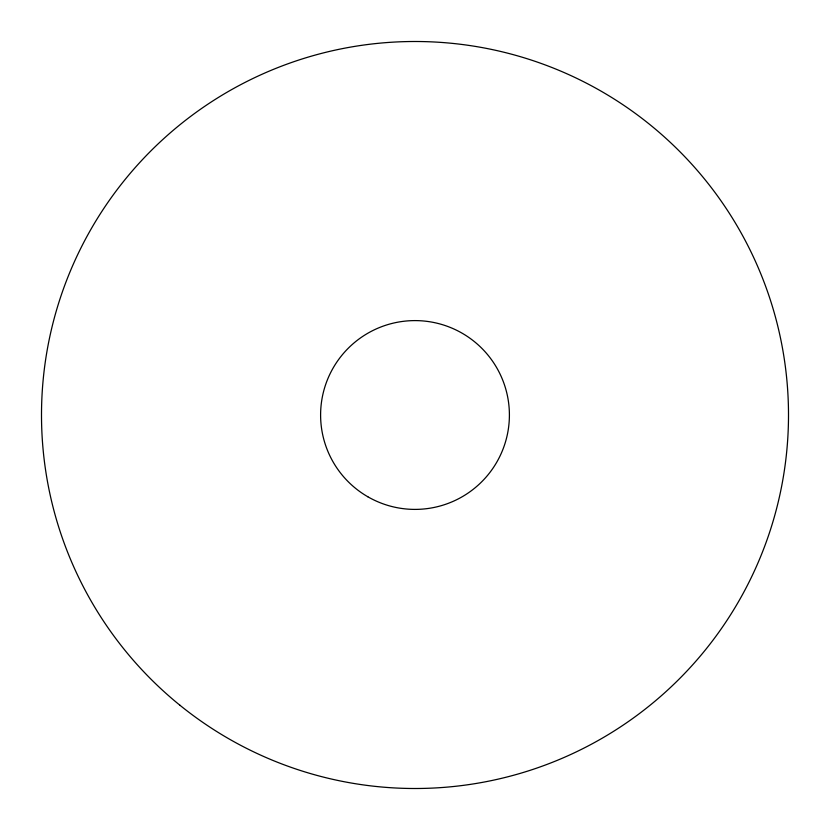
<?xml version="1.0" encoding="UTF-8"?>
<svg xmlns="http://www.w3.org/2000/svg" width="830" height="830" viewBox="0 0 830 830"><rect width="100%" height="100%" fill="white"/><g stroke="black" fill="none" stroke-linecap="round" stroke-linejoin="round"><path stroke-width="1.25" d="M367.804 496.755A94.402 94.402 0 0 0 509.402 415A94.402 94.402 0 0 0 367.804 333.245A94.402 94.402 0 0 0 367.804 496.755M179.944 705.261A373.5 373.5 0 0 0 783.904 473.432A373.5 373.5 0 0 0 281.152 66.307A373.5 373.5 0 0 0 179.944 705.261"/></g></svg>
